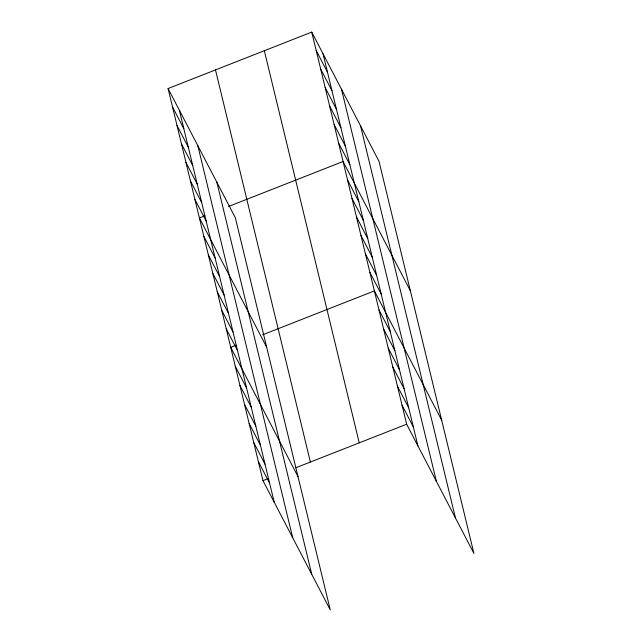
<?xml version="1.0" encoding="UTF-8"?>
<svg xmlns="http://www.w3.org/2000/svg" width="642" height="642" viewBox="0 0 642 642"><rect width="100%" height="100%" fill="white"/><g stroke="black" fill="none" stroke-linecap="round" stroke-linejoin="round"><path stroke-width="0.96" d="M168.076 88.54L235.349 217.774L330.261 609.9L262.979 480.665L168.076 88.54L311.739 32.1L379.021 161.335L473.924 553.46L406.651 424.226L311.739 32.1M204.862 215.792L199.397 217.943L266.671 347.178M228.568 206.475L343.061 161.503L410.334 290.738M236.184 345.195L230.711 347.338L297.992 476.581M262.626 334.803L374.382 290.906L441.656 420.141M262.979 480.665L268.452 478.515M295.802 467.769L406.651 424.226M316.217 50.59L327.484 72.233M320.695 69.071L331.962 90.723M325.165 87.561L336.432 109.204M329.643 106.042L340.91 127.694M334.113 124.532L345.38 146.175M338.591 143.014L349.858 164.665M347.539 179.985L358.806 201.636M352.009 198.474L363.284 220.126M356.487 216.956L367.754 238.607M360.956 235.445L372.232 257.097M365.434 253.935L376.702 275.578M369.904 272.417L381.179 294.068M378.989 309.95L390.264 331.601M383.603 328.993L394.87 350.644M388.209 348.044L399.476 369.688M392.816 367.088L404.091 388.739M397.43 386.131L408.697 407.782M402.036 405.182L413.312 426.826M172.546 107.021L183.821 128.673M177.023 125.511L188.291 147.162M181.501 143.993L192.769 165.644M185.971 162.482L197.238 184.134M190.449 180.964L201.716 202.615M194.919 199.453L206.186 221.105M203.867 236.425L215.134 258.076M208.345 254.914L219.612 276.558M212.815 273.396L224.09 295.047M217.293 291.885L228.56 313.529M221.763 310.367L233.038 332.018M226.241 328.856L237.508 350.508M235.325 366.389L246.592 388.033M239.931 385.433L251.199 407.084M244.546 404.476L255.813 426.127M249.152 423.527L260.419 445.171M253.759 442.571L265.034 464.222M258.373 461.614L269.64 483.266M360.539 125.832L455.443 517.958M341.496 89.254L436.399 481.38M323.014 53.751L417.918 445.877M264.335 50.726L359.239 442.852M215.487 69.914L310.391 462.039M216.868 182.272L311.771 574.397M197.824 145.694L292.736 537.819M179.343 110.183L274.254 502.317"/></g></svg>
